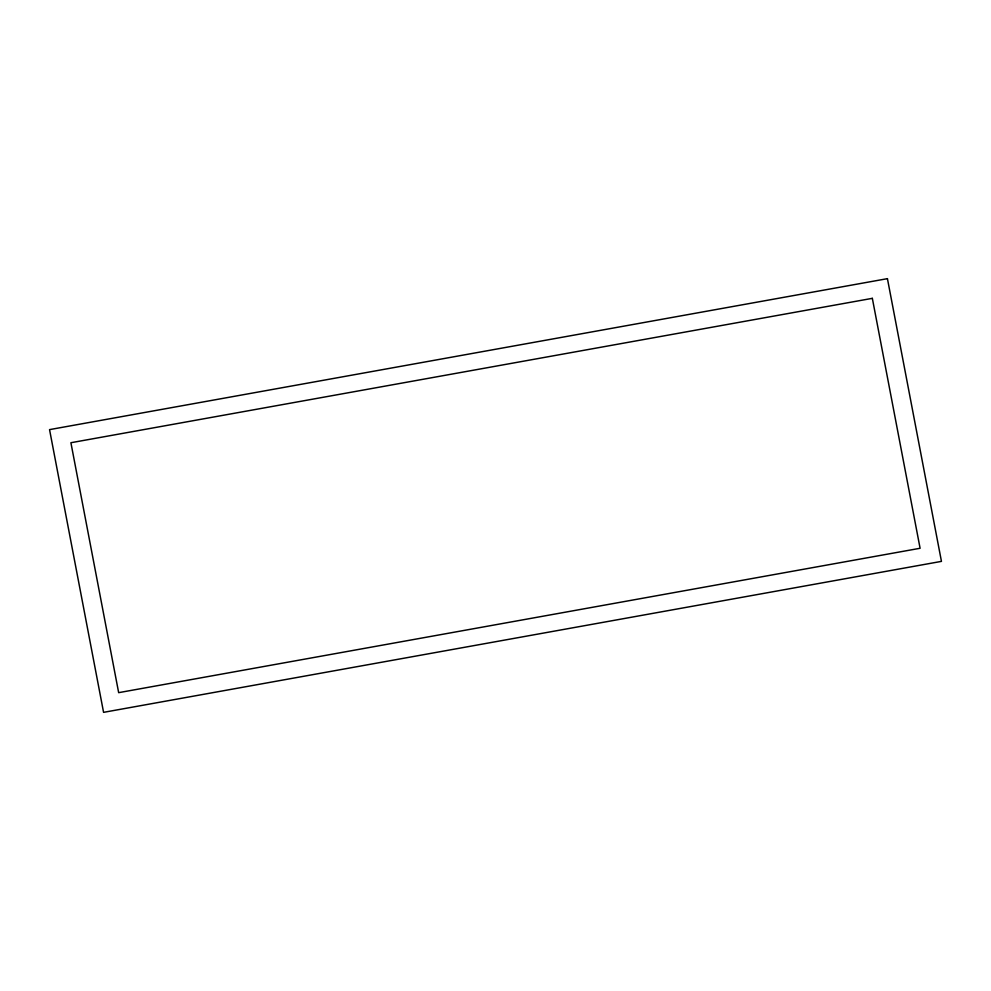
<?xml version="1.0" encoding="UTF-8"?>
<svg xmlns="http://www.w3.org/2000/svg" width="991" height="991" viewBox="0 0 991 991"><rect width="100%" height="100%" fill="white"/><g stroke="black" fill="none" stroke-linecap="round" stroke-linejoin="round"><path stroke-width="1.49" d="M887.428 278.657L49.55 429.623L103.572 712.343L941.45 561.377L887.428 278.657M872.34 298.341L70.906 442.729L118.66 692.659L920.094 548.271L872.34 298.341"/></g></svg>
